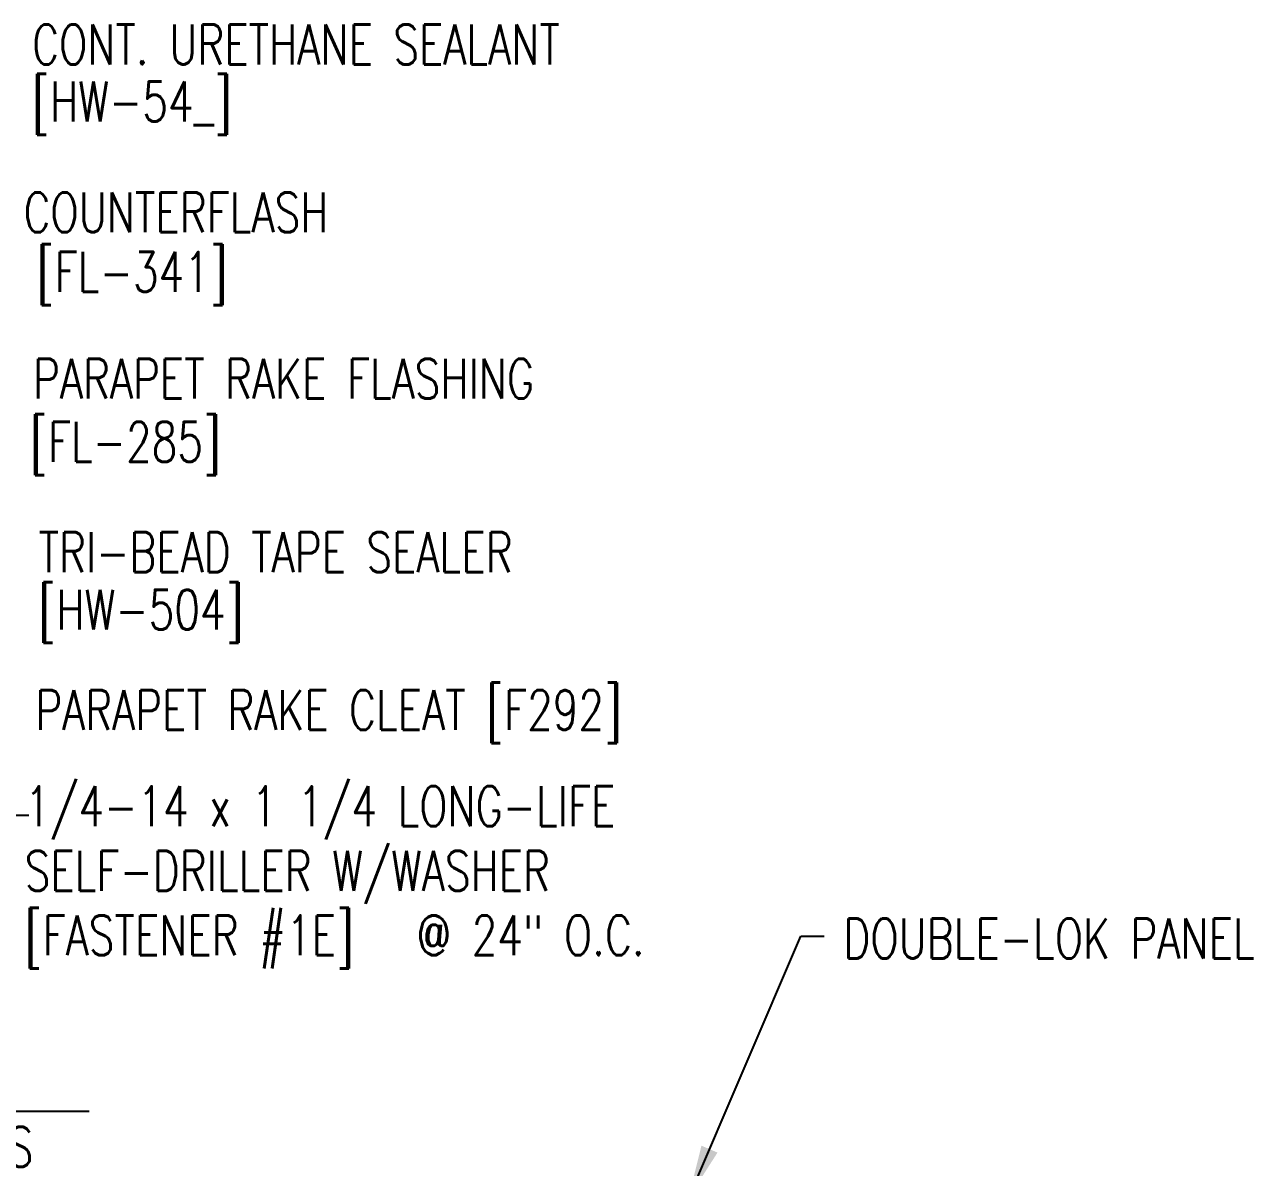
# Model space of a CAD drawing. Extents: x 7.6 to 37.1, y 12.7 to 42.4.
# Drawn here: x 25.55 to 37.11, y 25.19 to 35.94 of the extents above; entities that cross this region are included whole.
import ezdxf

# ---------------------------------------------------------------- set-up
doc = ezdxf.new("R2010")
doc.units = 0
doc.header["$LTSCALE"] = 4
doc.header["$MEASUREMENT"] = 0
doc.layers.add('TEXT', color=2, linetype='CONTINUOUS')
doc.styles.add('TEXT1', font='ROMANS.shx', dxfattribs={"width": 0.75, "height": 0.375})
doc.dimstyles.new('DETAIL$7', dxfattribs={"dimscale": 4, "dimtxt": 0.09375, "dimasz": 0.125, "dimexe": 0.0625, "dimexo": 0.125, "dimgap": 0.0625, "dimtad": 1, "dimdec": 4, "dimzin": 3, "dimdsep": 46, "dimlunit": 4, "dimtxsty": 'TEXT1', "dimcen": 0.0625, "dimclrd": 7, "dimclre": 7, "dimclrt": 2, "dimadec": 0, "dimazin": 0, "dimtfac": 0.59375, "dimtdec": 4, "dimtmove": 2, "dimatfit": 3, "dimfxl": 0, "dimfrac": 2, "dimtolj": 1, "dimtzin": 3, "dimarcsym": 0})

# ---------------------------------------------------------------- blocks, each defined once
blk = doc.blocks.new('FD-F1e')
at = {"layer": 'TEXT', "style": 'TEXT1', "width": 0.75}
for s, p in [('1/4-14 x 1 1/4 LONG-LIFE', (0.0047, -0.0408)), ('SELF-DRILLER W/WASHER', (0.0047, -0.1926)), ('[FASTENER #1E]', (0.0047, -0.3444))]:
    blk.add_text(s, height=0.09375, dxfattribs=at).set_placement(p)
blk.add_attdef('(QUANTITY)', (0.9263, -0.3444), '', height=0.0938, dxfattribs=at)

msp = doc.modelspace()

# ---------------------------------------------------------------- linework, layer by layer
at = {"layer": 'TEXT', "color": 7}
for p, q in [((24.77648, 28.50325), (25.58815, 28.50325)), ((23.1709, 25.71701), (26.15801, 25.71701))]:
    msp.add_line(p, q, dxfattribs=at)

# ---------------------------------------------------------------- block references
at = {"layer": 'TEXT', "xscale": 4, "yscale": 4, "zscale": 4}
msp.add_blockref('FD-F1e', (25.53258, 28.56343), dxfattribs=at).add_auto_attribs({'(QUANTITY)': '@ 24" O.C.'})

# ---------------------------------------------------------------- texts
at = {"layer": 'TEXT', "style": 'TEXT1', "width": 0.75}
for s, p in [('CONT. URETHANE SEALANT', (25.62099, 35.5685)), ('[HW-54_]', (25.62099, 35.03228)), (' COUNTERFLASH', (25.34729, 33.9885)), ('[FL-341]', (25.66481, 33.42922)), ('PARAPET RAKE FLASHING', (25.62931, 32.42359)), ('[FL-285]', (25.60032, 31.82971)), ('TRI-BEAD TAPE SEALER', (25.68093, 30.79058)), ('[HW-504]', (25.68093, 30.25039)), ('PARAPET RAKE CLEAT [F292]', (25.65047, 29.30651)), ('FASTENERS', (23.54739, 25.19501))]:
    msp.add_text(s, height=0.375, dxfattribs=at).set_placement(p)
at = {"layer": 'TEXT', "color": 2, "style": 'TEXT1', "width": 0.75}
msp.add_text('DOUBLE-LOK PANEL', height=0.375, dxfattribs=at).set_placement((33.25509, 27.15601))

# ---------------------------------------------------------------- leaders
at = {"layer": 'TEXT', "color": 7}
msp.add_leader([(31.79691, 24.9017), (32.85407, 27.36607), (33.07397, 27.36607)], dimstyle='DETAIL$7', override={"dimtmove": 0, "dimfrac": 0}, dxfattribs=at)

doc.saveas('drawing.dxf')
